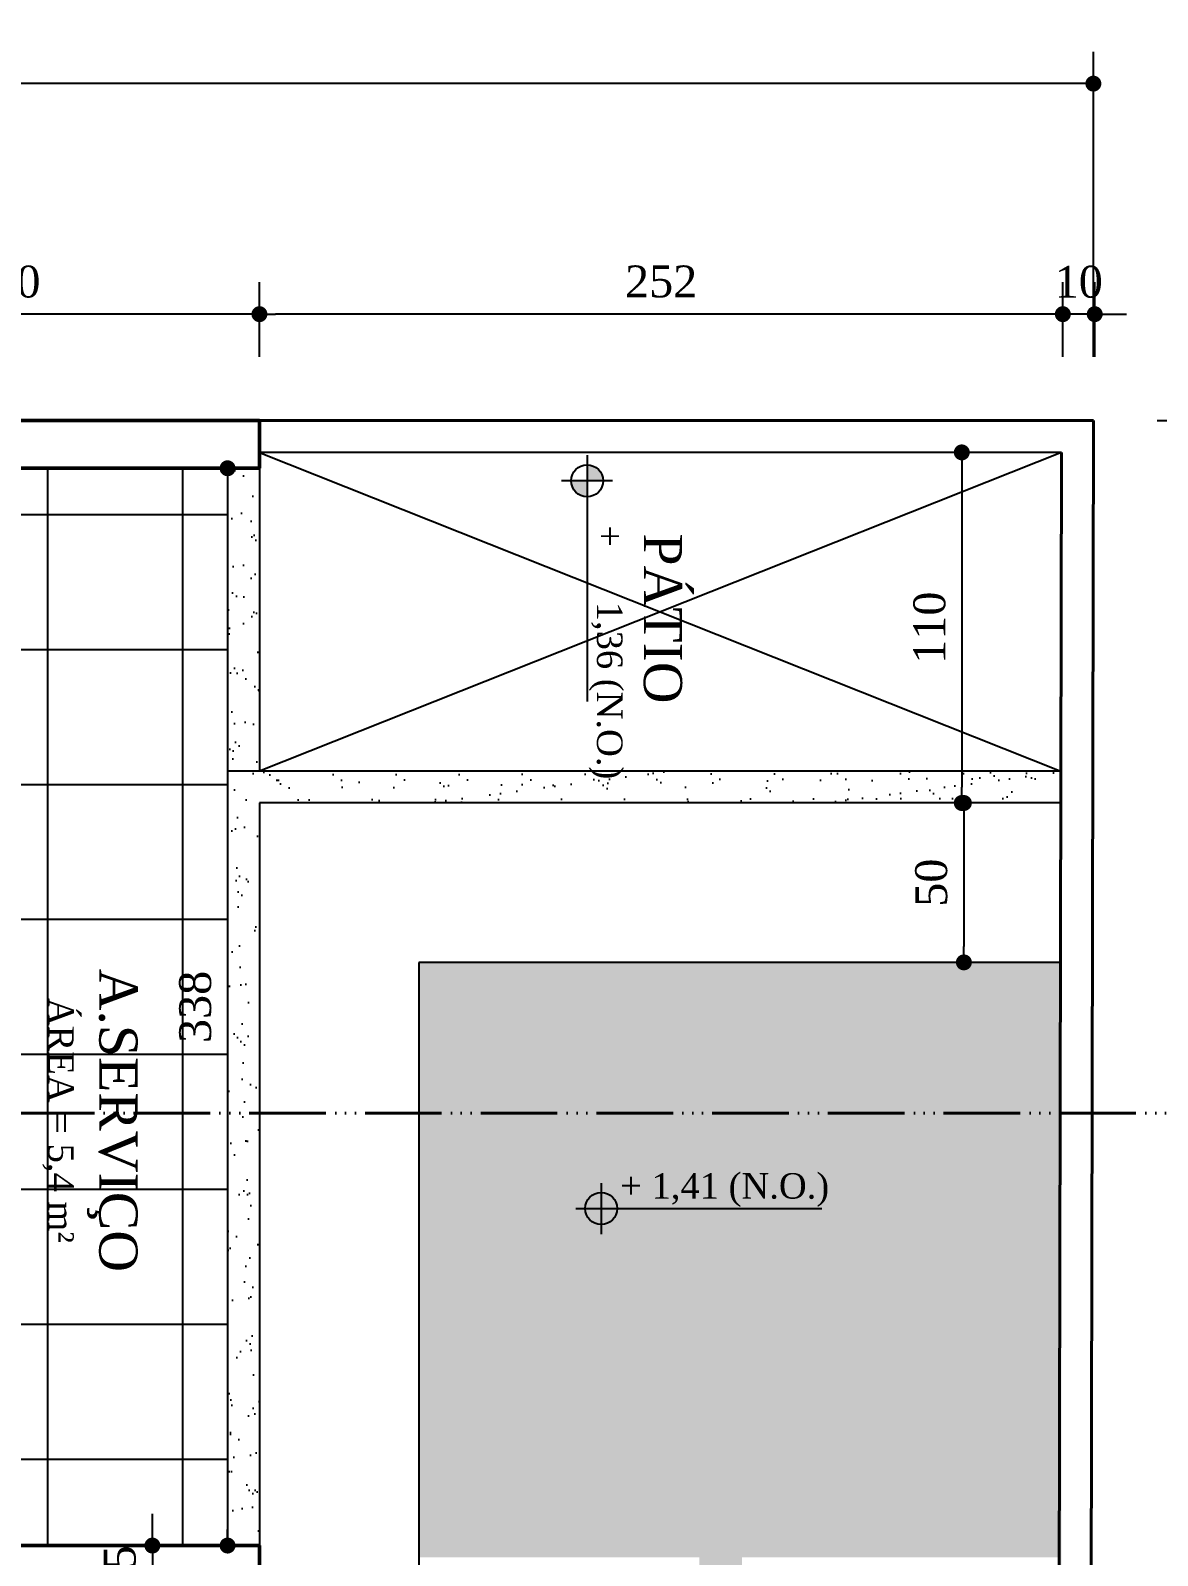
# Model space of a CAD drawing. Header units: centimetres. Extents: x -48696 to 156237, y -5617 to 29024.
# Drawn here: x -18835.9 to -18482.4, y 20199.2 to 20677.7 of the extents above; entities that cross this region are included whole.
import ezdxf

# ---------------------------------------------------------------- set-up
doc = ezdxf.new("R2010")
doc.units = ezdxf.units.CM
doc.linetypes.add('ACAD_ISO06W100', pattern=[36, 24, -3, 0, -3, 0, -3, 0, -3])
for name, color, linetype, lineweight in [('Corte Planta', 4, 'ACAD_ISO06W100', 40), ('Parede Baixa', 5, 'Continuous', 50), ('Parede Corte', 4, 'Continuous', 40), ('Portas - Janelas', 2, 'Continuous', 20)]:
    doc.layers.add(name, color=color, linetype=linetype, lineweight=lineweight)
for name, color, linetype in [('Grama', 84, 'Continuous'), ('Hachuria - Moveis', 1, 'Continuous'), ('Piso', 55, 'Continuous'), ('PN010', 1, 'Continuous'), ('Portas-Cotas', 2, 'Continuous'), ('Texto', 2, 'Continuous')]:
    doc.layers.add(name, color=color, linetype=linetype)
doc.styles.add('Valéria', font='romantic.ttf', dxfattribs={"height": 10})
doc.dimstyles.new('Cota - 50', dxfattribs={"dimtxt": 10, "dimasz": 5, "dimexe": 10, "dimexo": 20, "dimgap": 5, "dimtad": 1, "dimtxsty": 'Valéria', "dimblk": 'DOT', "dimcen": 0, "dimclrd": 12, "dimclre": 12, "dimclrt": 2, "dimazin": 2, "dimtfac": 1, "dimtix": 1, "dimtmove": 0, "dimatfit": 3, "dimldrblk": 'DOT', "dimfxl": 1, "dimarcsym": 0})
pattern_1 = [(37.5, (-32250.161, 3888.789), (-0.400008, 12.235331), [0, -9.652, 0, -10.795, 0, -10.31875]), (7.5, (-32250.161, 3888.789), (11.238082, 17.920628), [0, -5.207, 0, -8.6995, 0, -3.33375]), (327.5, (-32257.971, 3888.789), (19.774809, 0.0359296), [0, -3.175, 0, -11.43, 0, -14.9225]), (317.5, (-32257.971, 3888.789), (19.088911, 5.573233), [0, -1.5875, 0, -7.493, 0, -8.5725])]

# ---------------------------------------------------------------- blocks, each defined once
blk = doc.blocks.new('_Dot')
at = {"color": 0, "linetype": 'ByBlock', "lineweight": -2}
blk.add_line((-0.5, 0), (-1, 0), dxfattribs=at)
at = {"color": 0, "linetype": 'ByBlock', "const_width": 0.5}
blk.add_lwpolyline([(-0.25, 0, 1), (0.25, 0, 1)], format="xyb", close=True, dxfattribs=at)
blk = doc.blocks.new('*D916')
at = {"color": 12, "lineweight": -2, "transparency": 16777216}
for p, q in [((-18482.51, 20555.31), (-18412.35, 20555.31)), ((-18422.35, 20550.31), (-18422.35, 19674.31)), ((-18482.51, 19669.31), (-18412.35, 19669.31))]:
    blk.add_line(p, q, dxfattribs=at)
at = {"layer": 'Defpoints', "color": 0, "transparency": 16777216}
for p in [(-18502.51, 20555.31), (-18502.51, 19669.31), (-18422.35, 19669.31)]:
    blk.add_point(p, dxfattribs=at)
at = {"color": 12, "lineweight": -2, "transparency": 16777216, "xscale": 5, "yscale": 5, "zscale": 5}
for p, rotation in [((-18422.35, 20555.31), 90), ((-18422.35, 19669.31), 270)]:
    blk.add_blockref('_Dot', p, dxfattribs=dict(at, rotation=rotation))
at = {"color": 2, "transparency": 16777216, "insert": (-18432.5, 20112.31), "char_height": 10, "attachment_point": 5, "rotation": 90, "style": 'Valéria'}
blk.add_mtext('886', dxfattribs=at)
blk = doc.blocks.new('*D917')
at = {"color": 12, "lineweight": -2, "transparency": 16777216}
for p, q in [((-20942.5, 20579.88), (-20942.5, 20671.01)), ((-18502.51, 20575.31), (-18502.51, 20671.01)), ((-18507.51, 20661.01), (-20937.5, 20661.01))]:
    blk.add_line(p, q, dxfattribs=at)
at = {"layer": 'Defpoints', "color": 0, "transparency": 16777216}
for p in [(-20942.5, 20661.01), (-20942.5, 20559.88), (-18502.51, 20555.31)]:
    blk.add_point(p, dxfattribs=at)
at = {"color": 12, "lineweight": -2, "transparency": 16777216, "xscale": 5, "yscale": 5, "zscale": 5, "rotation": 180}
blk.add_blockref('_Dot', (-20942.5, 20661.01), dxfattribs=at)
at = {"color": 12, "lineweight": -2, "transparency": 16777216, "xscale": 5, "yscale": 5, "zscale": 5}
blk.add_blockref('_Dot', (-18502.51, 20661.01), dxfattribs=at)
at = {"color": 2, "transparency": 16777216, "insert": (-19722.51, 20671.12), "char_height": 10, "attachment_point": 5, "style": 'Valéria'}
blk.add_mtext('2440', dxfattribs=at)
blk = doc.blocks.new('*D920')
at = {"color": 12, "lineweight": -2, "transparency": 16777216}
for p, q in [((-18532.53, 20545.31), (-18553.78, 20545.31)), ((-18543.78, 20540.31), (-18543.78, 20440.31)), ((-18532.73, 20435.31), (-18553.78, 20435.31))]:
    blk.add_line(p, q, dxfattribs=at)
at = {"layer": 'Defpoints', "color": 0, "transparency": 16777216}
for p in [(-18512.53, 20545.31), (-18543.78, 20435.31), (-18512.73, 20435.31)]:
    blk.add_point(p, dxfattribs=at)
at = {"color": 12, "lineweight": -2, "transparency": 16777216, "xscale": 5, "yscale": 5, "zscale": 5}
for p, rotation in [((-18543.78, 20545.31), 90), ((-18543.78, 20435.31), 270)]:
    blk.add_blockref('_Dot', p, dxfattribs=dict(at, rotation=rotation))
at = {"color": 2, "transparency": 16777216, "insert": (-18553.89, 20490.31), "char_height": 10, "attachment_point": 5, "rotation": 90, "style": 'Valéria'}
blk.add_mtext('110', dxfattribs=at)
blk = doc.blocks.new('*D921')
at = {"color": 12, "lineweight": -2, "transparency": 16777216}
for p, q in [((-18794.09, 20540.33), (-18784.09, 20540.33)), ((-18774.09, 20535.33), (-18774.09, 20207.33)), ((-18794.09, 20202.33), (-18784.09, 20202.33))]:
    blk.add_line(p, q, dxfattribs=at)
at = {"layer": 'Defpoints', "color": 0, "transparency": 16777216}
for p in [(-18774.09, 20540.33), (-18774.09, 20202.33), (-18774.09, 20202.33)]:
    blk.add_point(p, dxfattribs=at)
at = {"color": 12, "lineweight": -2, "transparency": 16777216, "xscale": 5, "yscale": 5, "zscale": 5}
for p, rotation in [((-18774.09, 20540.33), 90), ((-18774.09, 20202.33), 270)]:
    blk.add_blockref('_Dot', p, dxfattribs=dict(at, rotation=rotation))
at = {"color": 2, "transparency": 16777216, "insert": (-18784.2, 20371.33), "char_height": 10, "attachment_point": 5, "rotation": 90, "style": 'Valéria'}
blk.add_mtext('338', dxfattribs=at)
blk = doc.blocks.new('*D922')
at = {"color": 12, "lineweight": -2, "transparency": 16777216}
for p, q in [((-18512.09, 20575.31), (-18512.09, 20598.68)), ((-18502.09, 20575.3), (-18502.09, 20598.68)), ((-18517.09, 20588.68), (-18522.09, 20588.68)), ((-18502.09, 20588.68), (-18512.09, 20588.68)), ((-18497.09, 20588.68), (-18492.09, 20588.68))]:
    blk.add_line(p, q, dxfattribs=at)
at = {"layer": 'Defpoints', "color": 0, "transparency": 16777216}
for p in [(-18512.09, 20588.68), (-18512.09, 20555.31), (-18502.09, 20555.3)]:
    blk.add_point(p, dxfattribs=at)
at = {"color": 12, "lineweight": -2, "transparency": 16777216, "xscale": 5, "yscale": 5, "zscale": 5}
blk.add_blockref('_Dot', (-18512.09, 20588.68), dxfattribs=at)
at = {"color": 12, "lineweight": -2, "transparency": 16777216, "xscale": 5, "yscale": 5, "zscale": 5, "rotation": 180}
blk.add_blockref('_Dot', (-18502.09, 20588.68), dxfattribs=at)
at = {"color": 2, "transparency": 16777216, "insert": (-18507.09, 20598.79), "char_height": 10, "attachment_point": 5, "style": 'Valéria'}
blk.add_mtext('10', dxfattribs=at)
blk = doc.blocks.new('*D923')
at = {"color": 12, "lineweight": -2, "transparency": 16777216}
for p, q in [((-18764.09, 20575.33), (-18764.09, 20598.68)), ((-18512.09, 20575.31), (-18512.09, 20598.68)), ((-18517.09, 20588.68), (-18759.09, 20588.68))]:
    blk.add_line(p, q, dxfattribs=at)
at = {"layer": 'Defpoints', "color": 0, "transparency": 16777216}
for p in [(-18764.09, 20588.68), (-18764.09, 20555.33), (-18512.09, 20555.31)]:
    blk.add_point(p, dxfattribs=at)
at = {"color": 12, "lineweight": -2, "transparency": 16777216, "xscale": 5, "yscale": 5, "zscale": 5, "rotation": 180}
blk.add_blockref('_Dot', (-18764.09, 20588.68), dxfattribs=at)
at = {"color": 12, "lineweight": -2, "transparency": 16777216, "xscale": 5, "yscale": 5, "zscale": 5}
blk.add_blockref('_Dot', (-18512.09, 20588.68), dxfattribs=at)
at = {"color": 2, "transparency": 16777216, "insert": (-18638.09, 20598.88), "char_height": 10, "attachment_point": 5, "style": 'Valéria'}
blk.add_mtext('252', dxfattribs=at)
blk = doc.blocks.new('*D924')
at = {"color": 12, "lineweight": -2, "transparency": 16777216}
for p, q in [((-18924.09, 20560.33), (-18924.09, 20598.68)), ((-18764.09, 20575.33), (-18764.09, 20598.68)), ((-18769.09, 20588.68), (-18919.09, 20588.68))]:
    blk.add_line(p, q, dxfattribs=at)
at = {"layer": 'Defpoints', "color": 0, "transparency": 16777216}
for p in [(-18924.09, 20588.68), (-18764.09, 20555.33), (-18924.09, 20540.33)]:
    blk.add_point(p, dxfattribs=at)
at = {"color": 12, "lineweight": -2, "transparency": 16777216, "xscale": 5, "yscale": 5, "zscale": 5, "rotation": 180}
blk.add_blockref('_Dot', (-18924.09, 20588.68), dxfattribs=at)
at = {"color": 12, "lineweight": -2, "transparency": 16777216, "xscale": 5, "yscale": 5, "zscale": 5}
blk.add_blockref('_Dot', (-18764.09, 20588.68), dxfattribs=at)
at = {"color": 2, "transparency": 16777216, "insert": (-18844.09, 20598.83), "char_height": 10, "attachment_point": 5, "style": 'Valéria'}
blk.add_mtext('160', dxfattribs=at)
blk = doc.blocks.new('*D1038')
at = {"color": 12, "lineweight": -2, "transparency": 16777216}
for p, q in [((-18797.67, 20207.33), (-18797.67, 20212.33)), ((-18794.09, 20202.33), (-18807.67, 20202.33)), ((-18797.67, 20202.33), (-18797.67, 20187.33)), ((-18794.09, 20187.33), (-18807.67, 20187.33)), ((-18797.67, 20182.33), (-18797.67, 20177.33))]:
    blk.add_line(p, q, dxfattribs=at)
at = {"layer": 'Defpoints', "color": 0, "transparency": 16777216}
for p in [(-18774.09, 20202.33), (-18797.67, 20187.33), (-18774.09, 20187.33)]:
    blk.add_point(p, dxfattribs=at)
at = {"color": 12, "lineweight": -2, "transparency": 16777216, "xscale": 5, "yscale": 5, "zscale": 5}
for p, rotation in [((-18797.67, 20202.33), 270), ((-18797.67, 20187.33), 90)]:
    blk.add_blockref('_Dot', p, dxfattribs=dict(at, rotation=rotation))
at = {"color": 2, "transparency": 16777216, "insert": (-18807.86, 20194.83), "char_height": 10, "attachment_point": 5, "rotation": 90, "style": 'Valéria'}
blk.add_mtext('15', dxfattribs=at)
blk = doc.blocks.new('*D1039')
at = {"color": 12, "lineweight": -2, "transparency": 16777216}
for p, q in [((-18532.53, 20435.31), (-18553.13, 20435.31)), ((-18543.13, 20430.31), (-18543.13, 20390.31)), ((-18532.83, 20385.31), (-18553.13, 20385.31))]:
    blk.add_line(p, q, dxfattribs=at)
at = {"layer": 'Defpoints', "color": 0, "transparency": 16777216}
for p in [(-18512.53, 20435.31), (-18543.13, 20385.31), (-18512.83, 20385.31)]:
    blk.add_point(p, dxfattribs=at)
at = {"color": 12, "lineweight": -2, "transparency": 16777216, "xscale": 5, "yscale": 5, "zscale": 5}
for p, rotation in [((-18543.13, 20435.31), 90), ((-18543.13, 20385.31), 270)]:
    blk.add_blockref('_Dot', p, dxfattribs=dict(at, rotation=rotation))
at = {"color": 2, "transparency": 16777216, "insert": (-18553.32, 20410.31), "char_height": 10, "attachment_point": 5, "rotation": 90, "style": 'Valéria'}
blk.add_mtext('50', dxfattribs=at)

msp = doc.modelspace()

# ---------------------------------------------------------------- hatches: boundary and pattern name
h = msp.add_hatch()
h.set_pattern_fill('AR-SAND', color=34)
h.set_pattern_definition([(37.5, (-30789.402, 13267.274), (-1.60003, 48.94132), [0, -38.608, 0, -43.18, 0, -41.275]), (7.5, (-30789.4, 13267.274), (44.95233, 71.6825), [0, -20.828, 0, -34.798, 0, -13.335]), (327.5, (-30820.644, 13267.274), (79.09924, 0.14372), [0, -12.7, 0, -45.72, 0, -59.69]), (317.5, (-30820.644, 13267.274), (76.35565, 22.29293), [0, -6.35, 0, -29.972, 0, -34.29])])
h.paths.add_polyline_path([(-18766.45469, 20578.74658), (-18776.45469, 20578.74948), (-18776.45469, 20418.74948), (-18766.45469, 20418.74657)])
h = msp.add_hatch()
h.set_pattern_fill('AR-SAND', color=34, scale=0.25)
h.set_pattern_definition(pattern_1)
h.paths.add_polyline_path([(-18764.09388, 20202.32527), (-18764.09388, 20540.32527), (-18774.09388, 20540.32527), (-18774.09388, 20202.32527)])
h = msp.add_hatch()
h.set_pattern_fill('AR-SAND', color=34, scale=0.25)
h.set_pattern_definition(pattern_1)
h.paths.add_polyline_path([(-18512.73392, 20435.31073), (-18512.71517, 20445.31073), (-18764.09388, 20445.31073), (-18764.09388, 20435.31073)])
h = msp.add_hatch()
h.set_pattern_fill('GRASS2', color=74, scale=15, angle=-90, pattern_type=2)
h.set_pattern_definition([(270, (-32249.861, 3884.289), (15, -15), [2.25, -0.45, 0.6, -0.45, 2.25, -9]), (270, (-32249.411, 3885.039), (15, -15), [1.5, -1.125, 2.25, -1.125, 1.5, -7.5]), (270, (-32243.411, 3879.789), (15, -15), [1.875, -0.75, 1.875, -10.5]), (270, (-32240.411, 3887.289), (15, -15), [0.75, -1.5, 0.75, -12]), (360, (-32240.411, 3885.789), (15, 15), [1.35, -13.65]), (360, (-32249.411, 3881.289), (15, 15), [1.5, -13.5]), (360, (-32243.411, 3877.539), (15, 15), [1.5, -13.5]), (315, (-32249.561, 3879.339), (15, -8e-15), [1.5, -19.713203]), (45, (-32249.561, 3883.239), (8e-15, 15), [1.5, -19.713203]), (333.43495, (-32249.486, 3879.789), (15, -8e-10), [1.5, -32.04102]), (345.963757, (-32249.411, 3880.539), (15, -5e-10), [1.5, -60.346584]), (345.963757, (-32243.411, 3876.789), (15, -5e-10), [1.2, -60.646584]), (345.963757, (-32240.411, 3885.489), (15, -5e-10), [1.05, -60.796584]), (14.036243, (-32249.411, 3882.039), (15, 5e-10), [1.5, -60.346584]), (14.036243, (-32243.411, 3878.289), (15, 5e-10), [1.2, -60.646584]), (14.036243, (-32240.411, 3886.089), (15, 5e-10), [1.05, -60.796584]), (26.56505, (-32249.486, 3882.789), (15, 6e-09), [1.5, -32.041002])])
h.paths.add_polyline_path([(-18944.44629, 20127.39201), (-18944.20736, 20137.39201), (-18513.29389, 20136.58425), (-18513.31103, 20127.43879), (-18565.89354, 20127.43879), (-18569.58174, 20128.93184), (-18571.14237, 20134.82538), (-18575.41108, 20136.06016), (-18576.25549, 20130.31814), (-18600.30068, 20134.63857), (-18624.1442, 20136.32032), (-18627.47464, 20136.47001), (-18631.50509, 20136.47001), (-18634.64019, 20136.34773), (-18638.76309, 20136.29054), (-18641.11422, 20136.29054), (-18644.27909, 20135.98442), (-18647.15632, 20135.70612), (-18657.02275, 20134.8743), (-18665.65208, 20132.91492), (-18679.58859, 20130.54861), (-18679.67571, 20136.83221), (-18684.63741, 20134.73021), (-18685.48203, 20128.98809), (-18689.86154, 20127.39195), (-18826.09389, 20127.39195), (-18826.09389, 20106.45603), (-18838.1195, 20107.21347), (-18844.44629, 20107.12567), (-18844.44629, 20127.39201)])
h.paths.add_polyline_path([(-18944.25098, 19987.39208), (-18944.25098, 19997.39205), (-18928.52854, 19997.39205), (-18928.52854, 19987.39208)])
h.paths.add_polyline_path([(-18929.26858, 19917.39212), (-18929.14291, 19925.37363), (-18939.09032, 19920.68052), (-18939.97081, 19921.75287), (-18939.10945, 19925.73929), (-18937.66209, 19927.39208), (-18944.26842, 19927.39401), (-18944.26842, 19917.39212)])
h.paths.add_polyline_path([(-18944.29169, 19847.39216), (-18944.29169, 19857.39212), (-18929.26858, 19857.39212), (-18929.26858, 19847.39216)])
h.paths.add_polyline_path([(-18944.31205, 19777.35697), (-18944.31205, 19787.39216), (-18929.18665, 19787.39216), (-18929.18665, 19777.35697)])
h.paths.add_polyline_path([(-18944.3324, 19707.39223), (-18944.3324, 19717.3922), (-18928.93017, 19717.3922), (-18928.93017, 19707.39223)])
h.paths.add_polyline_path([(-18871.07282, 19637.70579), (-18944.35275, 19637.39227), (-18944.33241, 19647.39223), (-18909.5661, 19647.61578), (-18903.9756, 19644.36607)])
h.paths.add_polyline_path([(-18735.1536, 19577.39221), (-18756.44531, 19567.39224), (-18944.35775, 19567.33832), (-18944.33242, 19577.39227)])
h.paths.add_polyline_path([(-18884.19586, 19507.39231), (-18944.33243, 19507.39231), (-18944.33243, 19497.39234), (-18905.48756, 19497.39234)])
h.paths.add_polyline_path([(-18905.48756, 19497.39234), (-18944.33767, 19497.38119), (-18944.33767, 19479.14581)])
h.paths.add_polyline_path([(-18829.44573, 19567.39224), (-18844.33243, 19567.39224), (-18844.33243, 19526.11476), (-18829.44573, 19533.10651)])
h.paths.add_polyline_path([(-18844.33242, 19577.39227), (-18844.33242, 19635.05474), (-18828.98328, 19635.05474), (-18828.98328, 19577.39227)])
h.paths.add_polyline_path([(-18749.81382, 19707.39217), (-18749.81382, 19717.39213), (-18715.08297, 19717.39213), (-18715.08297, 19707.39217)])
h.paths.add_polyline_path([(-18586.01195, 19647.43879), (-18629.44573, 19627.03947), (-18629.44573, 19637.39221), (-18808.21756, 19637.39221), (-18775.50833, 19644.48426), (-18763.90944, 19647.39217), (-18629.44573, 19647.39217), (-18628.41783, 19663.71062), (-18614.07958, 19664.49433), (-18614.07958, 19647.43879)])
h.paths.add_polyline_path([(-18749.08843, 19777.39213), (-18749.08843, 19787.39216), (-18718.50333, 19787.39216), (-18718.50333, 19777.39213)])
h.paths.add_polyline_path([(-18748.67558, 19847.39216), (-18748.67558, 19857.39206), (-18718.71286, 19857.39206), (-18718.71286, 19847.39216)])
h.paths.add_polyline_path([(-18748.71166, 19987.39202), (-18748.71166, 19997.39198), (-18718.43702, 19997.39198), (-18718.43702, 19987.39202)])
h.paths.add_polyline_path([(-18752.87646, 20057.39198), (-18752.87646, 20067.39198), (-18717.29436, 20067.39198), (-18717.29436, 20057.39198)])
h.paths.add_polyline_path([(-18542.62324, 19717.43879), (-18542.62324, 19707.43879), (-18514.07958, 19707.43879), (-18514.07958, 19717.43879)])
h.paths.add_polyline_path([(-18538.79989, 19777.43879), (-18538.79989, 19787.43879), (-18513.94837, 19787.43879), (-18513.94837, 19777.43879)])
h.paths.add_polyline_path([(-18538.11976, 19847.43879), (-18538.11976, 19857.43879), (-18513.81715, 19857.43879), (-18513.81715, 19847.43879)])
h.paths.add_polyline_path([(-18538.07087, 19917.43879), (-18538.07087, 19927.43879), (-18513.68593, 19927.43879), (-18513.68593, 19917.43879)])
h.paths.add_polyline_path([(-18538.02851, 19987.43879), (-18538.02851, 19997.43879), (-18513.4235, 19997.43879), (-18513.4235, 19987.43879)])
h.paths.add_polyline_path([(-18538.28499, 20057.43879), (-18538.28499, 20067.43879), (-18513.2912, 20067.43879), (-18513.2912, 20057.43879)])
edge = h.paths.add_edge_path()
edge.add_line((-18921.2775, 20067.39201), (-18923.30613, 20057.39205))
edge.add_line((-18923.30613, 20057.39205), (-18944.23062, 20057.39205))
edge.add_line((-18944.23062, 20057.39205), (-18944.23062, 20067.39201))
edge.add_line((-18944.23062, 20067.39201), (-18921.29861, 20067.05687))
edge.add_line((-18718.71286, 19917.39206), (-18718.66381, 19927.39202))
edge.add_line((-18718.66381, 19927.39202), (-18740.32778, 19927.39202))
edge.add_line((-18740.32778, 19927.39202), (-18737.44798, 19923.00213))
edge.add_line((-18737.44798, 19923.00213), (-18738.80179, 19919.71465))
edge.add_line((-18738.80179, 19919.71465), (-18748.62143, 19924.94131))
edge.add_line((-18748.62143, 19924.94131), (-18748.50223, 19917.39206))
edge.add_line((-18748.50223, 19917.39206), (-18718.67083, 19917.37116))
h.paths.add_polyline_path([(-18612.68814, 20198.60027), (-18513.17764, 20198.60027), (-18513.29011, 20138.60027), (-18612.68814, 20138.60027)])
h.paths.add_polyline_path([(-18626.09389, 20138.60027), (-18714.09388, 20138.60027), (-18714.09388, 20137.41699), (-18512.52772, 20137.41699), (-18512.52772, 20385.31073), (-18714.09388, 20385.31073), (-18714.09388, 20198.60027), (-18626.09389, 20198.60027)])
at = {"layer": 'Piso'}
h = msp.add_hatch(dxfattribs=at)
h.set_pattern_fill('ANSI37', color=256, scale=13.333333, angle=-45)
h.set_pattern_definition([(360, (-32250.16, 3888.79), (3e-14, 42.33333), []), (90, (-32250.16, 3888.79), (-42.33333, 3e-14), [])])
h.paths.add_polyline_path([(-18774.09388, 20202.32527), (-18774.09388, 20540.32527), (-18879.09204, 20540.32527), (-18879.09204, 20485.32527), (-18924.10803, 20485.32527), (-18924.11005, 20478.37527), (-18921.09204, 20478.37527), (-18921.09204, 20471.61792), (-18841.09204, 20471.61792), (-18841.09204, 20406.75126), (-18921.09204, 20406.75126), (-18921.09204, 20374.37527), (-18924.1403, 20374.37527), (-18924.18937, 20222.294), (-18866.28681, 20222.22646), (-18866.28681, 20228.45069), (-18864.0569, 20228.45069), (-18864.28681, 20222.22412), (-18859.28681, 20222.21829), (-18859.28798, 20221.21829), (-18864.28798, 20221.21829), (-18864.28798, 20215.09866), (-18866.45974, 20215.09866), (-18866.28797, 20221.22646), (-18924.18947, 20221.23201), (-18924.19032, 20202.32527)])
at = {"layer": 'Portas - Janelas'}
h = msp.add_hatch(color=256, dxfattribs=at)
edge = h.paths.add_edge_path()
edge.add_arc((-18661.30921, 20536.4022), 5, 0, 90)
edge.add_line((-18661.30921, 20541.4022), (-18661.30921, 20536.4022))
edge.add_line((-18661.30921, 20536.4022), (-18656.30921, 20536.4022))
edge = h.paths.add_edge_path()
edge.add_arc((-18661.30921, 20536.4022), 5, 180, 270)
edge.add_line((-18661.30921, 20531.4022), (-18661.30921, 20536.4022))
edge.add_line((-18661.30921, 20536.4022), (-18666.30921, 20536.4022))
h = msp.add_hatch(color=256, dxfattribs=at)
edge = h.paths.add_edge_path()
edge.add_arc((-18656.89513, 20308.07645), 5, 90, 180)
edge.add_line((-18661.89513, 20308.07645), (-18656.89513, 20308.07645))
edge.add_line((-18656.89513, 20308.07645), (-18656.89513, 20313.07645))
edge = h.paths.add_edge_path()
edge.add_arc((-18656.89513, 20308.07645), 5, 270, 360)
edge.add_line((-18651.89513, 20308.07645), (-18656.89513, 20308.07645))
edge.add_line((-18656.89513, 20308.07645), (-18656.89513, 20303.07645))

# ---------------------------------------------------------------- linework, layer by layer
at = {"color": 4}
msp.add_line((-18512.52772, 20545.31073), (-18764.09243, 20545.31073), dxfattribs=at)
for p, q in [((-18714.09388, 20385.31073), (-18714.09388, 20175.41706)), ((-18512.52772, 20385.31073), (-18714.09388, 20385.31073))]:
    msp.add_line(p, q)
at = {"layer": 'Corte Planta'}
msp.add_line((-18126.17032, 20337.95322), (-21184.70429, 20337.95322), dxfattribs=at)
at = {"layer": 'Grama'}
for p, q in [((-18512.52772, 20435.31073), (-18764.09388, 20435.31073)), ((-18764.09388, 20435.31073), (-18764.09388, 20202.32527))]:
    msp.add_line(p, q, dxfattribs=at)
at = {"layer": 'Hachuria - Moveis'}
for centre in [(-18661.30921, 20536.4022), (-18656.89513, 20308.07645)]:
    msp.add_circle(centre, 5, dxfattribs=at)
at = {"layer": 'Parede Baixa'}
for p, q in [((-18764.08952, 20555.31073), (-20609.08785, 20555.31073)), ((-18764.08952, 20555.31073), (-18764.09388, 20540.32527)), ((-18764.08952, 20555.32527), (-18764.08952, 20555.31073)), ((-18764.09388, 20540.32527), (-18924.09389, 20540.32527)), ((-18764.09388, 20202.32527), (-18924.19032, 20202.32527)), ((-18764.09388, 20202.32527), (-18764.09388, 20187.32527))]:
    msp.add_line(p, q, dxfattribs=at)
at = {"layer": 'Parede Corte'}
for p, q in [((-18502.50896, 20555.31073), (-18764.08952, 20555.31073)), ((-18502.50896, 20555.31073), (-18504.16979, 19669.30518)), ((-18512.52772, 20545.31073), (-18514.15789, 19675.6621))]:
    msp.add_line(p, q, dxfattribs=at)
at = {"layer": 'Piso'}
for p, q in [((-18512.52772, 20545.31073), (-18764.09243, 20445.31073)), ((-18764.09243, 20545.31073), (-18512.71517, 20445.31073)), ((-18774.09388, 20540.32817), (-18774.09388, 20202.32527)), ((-18764.09388, 20540.32527), (-18764.09388, 20445.31073)), ((-18512.52772, 20445.31073), (-18774.09388, 20445.31073))]:
    msp.add_line(p, q, dxfattribs=at)
at = {"layer": 'PN010'}
for p, q in [((-18661.30921, 20544.4022), (-18661.30921, 20467.17245)), ((-18653.30921, 20536.4022), (-18669.30921, 20536.4022)), ((-18656.89513, 20316.07645), (-18656.89513, 20300.07645)), ((-18664.89513, 20308.07645), (-18587.66537, 20308.07645))]:
    msp.add_line(p, q, dxfattribs=at)

# ---------------------------------------------------------------- texts
at = {"layer": 'Portas-Cotas', "insert": (-18631.51298, 20493.19601), "char_height": 12, "width": 112.4201183, "attachment_point": 2, "rotation": 270, "style": 'Valéria'}
msp.add_mtext('PÁTIO', dxfattribs=at)
at = {"layer": 'Portas-Cotas', "insert": (-18802.31548, 20335.7341), "char_height": 12, "attachment_point": 2, "rotation": 270, "style": 'Valéria'}
msp.add_mtext('A.SERVIÇO\\P{\\H0.6667x;ÁREA = 5,4 m²}', dxfattribs=at)
at = {"layer": 'Texto', "insert": (-18650.2027, 20530.43872), "char_height": 8, "attachment_point": 1, "rotation": 270, "style": 'Valéria'}
msp.add_mtext('\\pxi-0.52959,l1.5296,t1.5296;+^I1,36 (N.O.)', dxfattribs=at)
at = {"layer": 'Texto', "insert": (-18650.93165, 20319.18296), "char_height": 8, "attachment_point": 1, "style": 'Valéria'}
msp.add_mtext('+ 1,41 (N.O.)', dxfattribs=at)

# ---------------------------------------------------------------- dimensions: what is measured, and where the dimension line sits
for base, p1, p2, picture, middle in [((-20942.50467, 20661.00634), (-18502.50896, 20555.31073), (-20942.50467, 20559.88455), '*D917', (-19722.50681, 20671.11728)), ((-18512.09388, 20588.68294), (-18502.09388, 20555.30262), (-18512.09388, 20555.31073), '*D922', (-18507.09388, 20598.79389))]:
    dim = msp.add_linear_dim(base=base, p1=p1, p2=p2, dimstyle='Cota - 50')
    dim.commit()
    dim.dimension.update_dxf_attribs({"geometry": picture, "text_midpoint": middle})
for base, p1, p2, picture, middle in [((-18924.09389, 20588.68294), (-18764.08952, 20555.32527), (-18924.09389, 20540.32527), '*D924', (-18844.0917, 20598.83087)), ((-18764.08952, 20588.68294), (-18512.09388, 20555.31073), (-18764.08952, 20555.32527), '*D923', (-18638.0917, 20598.87525))]:
    dim = msp.add_linear_dim(base=base, p1=p1, p2=p2, dimstyle='Cota - 50', override={"dimtmove": 1})
    dim.commit()
    dim.dimension.update_dxf_attribs({"geometry": picture, "text_midpoint": middle})
for base, p1, p2, picture, middle in [((-18422.35202, 19669.31073), (-18502.50896, 20555.31073), (-18502.50896, 19669.31073), '*D916', (-18432.49995, 20112.31073)), ((-18543.7837, 20435.31073), (-18512.52772, 20545.31073), (-18512.73392, 20435.31073), '*D920', (-18553.89465, 20490.31073)), ((-18774.09388, 20202.32527), (-18774.09388, 20540.32527), (-18774.09388, 20202.32527), '*D921', (-18784.19743, 20371.32527)), ((-18543.1257, 20385.31073), (-18512.52772, 20435.31073), (-18512.82764, 20385.31073), '*D1039', (-18553.31801, 20410.31073)), ((-18797.66712, 20187.32527), (-18774.09388, 20202.32527), (-18774.09388, 20187.32527), '*D1038', (-18807.85943, 20194.82527))]:
    dim = msp.add_linear_dim(base=base, p1=p1, p2=p2, angle=270, dimstyle='Cota - 50')
    dim.commit()
    dim.dimension.update_dxf_attribs({"geometry": picture, "text_midpoint": middle})

doc.saveas('drawing.dxf')
